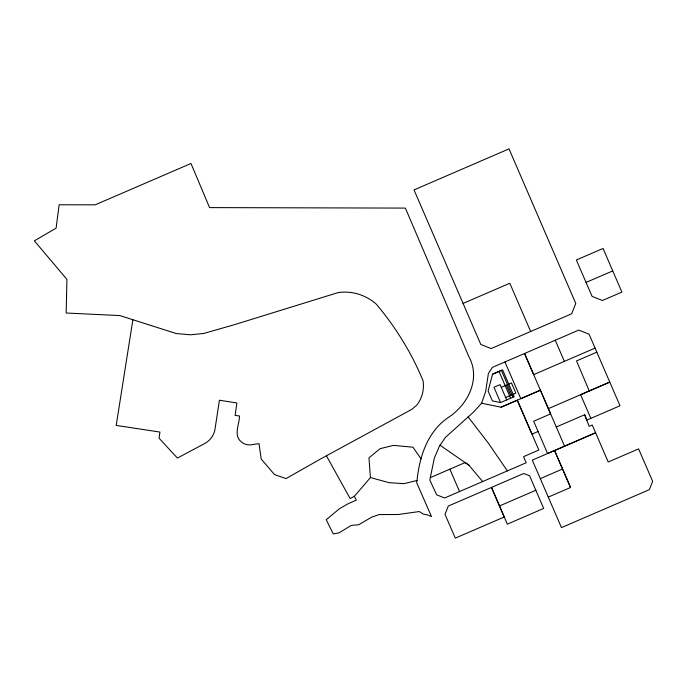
<?xml version="1.0" encoding="UTF-8"?>
<svg xmlns="http://www.w3.org/2000/svg" width="687" height="687" viewBox="0 0 687 687"><rect width="100%" height="100%" fill="white"/><g stroke="black" fill="none" stroke-linecap="round" stroke-linejoin="round"><path stroke-width="1.03" d="M132.874 319.73L116.206 425.425L159.942 432.071L159.075 438.203L177.401 458.066L205.447 443.132C210.162 440.307 213.64 435.549 214.842 430.182L219.419 400.229L236.869 402.968L235.109 415.386L239.505 416.004C239.523 424.334 233.073 435.395 241.377 441.913A12.967 12.967 0 0 0 246.839 444.626L249.862 444.961L259.016 443.647L261.215 459.045L274.525 474.597L286.084 478.573L320.546 458.976L411.917 409.297L416.803 405.115A31.817 31.817 0 0 0 423.072 380.787C411.702 353.101 395.583 327.038 376.278 304.126C365.767 294.929 351.838 290.481 337.97 292.636L234.731 324.59L203.781 333.453L190.514 334.809L176.267 333.547L119.813 315.573L66.167 313.014L66.922 279.394L34.35 240.845L56.102 228.153L59.151 204.778L95.235 204.82L190.977 163.472L209.578 207.603L405.364 208.092L468.732 356.321C481.218 378.82 467.856 405.047 447.804 417.825C427.426 431.934 419.396 456.881 417.052 480.462L416.605 482.557L431.496 516.598L427.426 514.864L423.295 514.082L419.319 511.532L398.271 514.503L379.164 514.554L371.719 517.148L358.7 524.731L351.212 525.418L339.077 532.837L333.255 533.902L326.239 519.75L339.636 508.578L348.008 503.82L356.347 500.11L354.363 496.332L370.43 477.551L368.962 457.868L380.1 448.671L393.496 445.382L412.981 447.22L421.045 458.864M430.311 477.62L429.822 480.024L436.649 494.82L444.626 497.998L526.19 462.755L523.571 456.649L538.84 450.045L517.302 400.203L501.089 407.202L481.596 403.226L473.266 412.337L445.339 437.49L439.311 446.378L434.313 458.16L430.311 477.62L465.159 462.574L468.869 465.159L482.686 481.578M481.596 403.226L485.666 391.496L488.397 373.496L492.373 367.39L578.72 330.103L589.06 334.165L620.009 405.759L586.767 420.135L584.654 414.742L556.281 427.005M354.363 496.332L350.121 498.53L326.411 455.782M530.665 331.503L571.661 313.77L575.766 303.439L509.015 148.873L414.029 189.913L480.797 344.453L491.111 348.567L530.665 331.503L509.814 283.259L463.064 303.439M595.054 348.103L533.679 374.63L524.55 353.496L564.568 446.198L547.591 453.532L533.679 421.251L550.613 413.875L540.394 390.207L520.798 398.675L504.954 361.963M501.089 407.202L540.394 390.207M548.372 408.653L609.764 382.101L580.609 394.716L590.837 418.357M538.127 431.47L531.97 434.132L517.302 400.203M564.568 446.198L595.612 432.784L608.21 461.982L638.609 448.894L652.65 481.372L649.361 489.642L561.477 527.616L532.305 460.135L595.612 432.784L592.237 425.004L589.163 426.335L584.654 414.742M540.308 478.624L562.567 468.998L570.545 487.487L548.303 497.105M499.483 505.976L535.834 490.26L529.591 475.773L523.752 473.489L448.293 506.061L445.021 514.331L455.292 538.127L504.267 516.993L491.488 487.418L507.332 524.147L543.683 508.414L535.834 490.26M586.037 282.417L612.744 270.91L621.898 292.087L602.413 300.502L592.1 296.389L586.037 282.417L576.367 259.978L603.057 248.462L612.744 270.91M492.519 374.286L501.424 370.448L512.974 397.215M501.261 387.339L511.463 382.934L515.868 393.136L505.666 397.541M596.831 352.165L576.522 360.924L589.274 390.963M500.574 402.565L514.185 396.691L502.575 369.795L492.562 374.114L488.105 390.989L492.381 400.89L500.574 402.565L493.97 387.262L500.093 384.626L506.697 399.92M417.052 480.462L403.965 483.665L388.936 482.643L370.43 477.551M440.066 445.27L468.869 465.159M468.07 416.829L488.397 443.227L507.392 470.887M562.567 468.998L554.546 450.509L570.545 487.487M555.259 340.237L564.37 361.362M506.362 385.141L510.767 395.334M499.045 371.469L510.596 398.237M449.891 469.204L459.534 491.557"/></g></svg>
